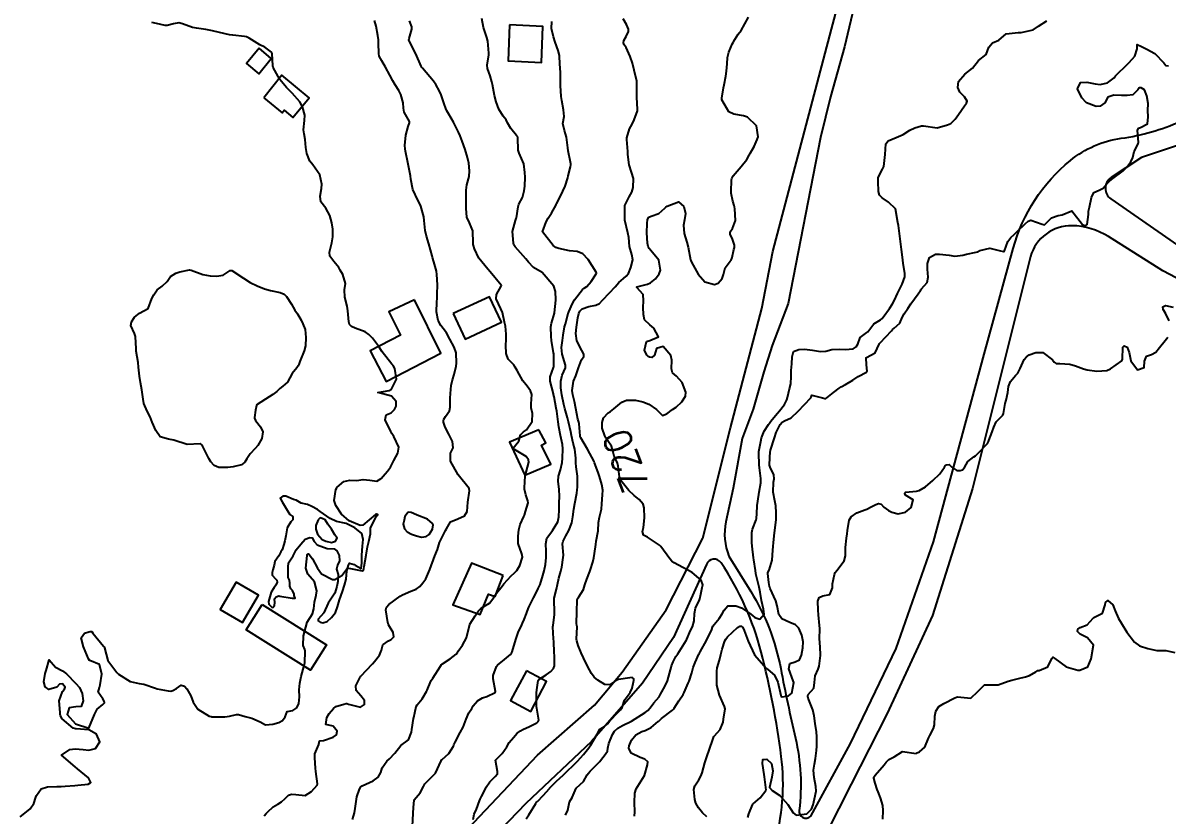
# Model space of a CAD drawing. Header units: metres. Extents: x 307586 to 320046, y 7427249 to 7434250.
# Drawn here: x 310795.9 to 310964.7, y 7432533.9 to 7432650.7 of the extents above; entities that cross this region are included whole.
import ezdxf
from ezdxf.enums import TextEntityAlignment as Align

# ---------------------------------------------------------------- set-up
doc = ezdxf.new("R2010")
doc.units = ezdxf.units.M
doc.header["$MEASUREMENT"] = 0
for name, color, linetype in [('Cotas', 45, 'Continuous'), ('Curvas de Nivel 1m', 11, 'Continuous'), ('Curvas de Nivel 5m', 15, 'Continuous'), ('Edificações', 30, 'Continuous'), ('Hidrografia', 140, 'Continuous'), ('Vias Secundárias', 230, 'Continuous')]:
    doc.layers.add(name, color=color, linetype=linetype)
doc.styles.add('Style-STANDARD', font='STANDARD.shx')

msp = doc.modelspace()

# ---------------------------------------------------------------- linework, layer by layer
at = {"layer": 'Curvas de Nivel 1m', "flags": 128}
for points, elevation in [([(310795.53, 7432533.62), (310796.21, 7432534.14), (310797.02, 7432534.8), (310797.56, 7432535.57), (310797.85, 7432536.51), (310797.95, 7432536.79), (310798.62, 7432537.75), (310799.59, 7432538.04), (310800.94, 7432538.11), (310801.59, 7432538.12), (310802.19, 7432538.13), (310803.59, 7432538.25), (310804.02, 7432538.29), (310805.59, 7432538.42), (310805.96, 7432538.69), (310805.6, 7432539.39), (310803.98, 7432540.72), (310803.63, 7432541.01), (310801.64, 7432542.74), (310802.84, 7432543.54), (310803.66, 7432543.64), (310804.84, 7432543.53), (310805.65, 7432543.47), (310806.67, 7432543.68), (310807.3, 7432544.68), (310806.81, 7432545.81), (310805.69, 7432546.45), (310803.82, 7432546.59), (310803.69, 7432546.6), (310803.34, 7432546.72), (310801.71, 7432548.08), (310801.48, 7432548.51), (310801.46, 7432548.74), (310801.44, 7432549.02), (310801.31, 7432550.75), (310801.76, 7432552.11), (310802.06, 7432552.44), (310802.18, 7432552.74), (310801.77, 7432553.23), (310801.33, 7432553.19), (310800.96, 7432552.75), (310799.76, 7432552.39), (310799.23, 7432552.78), (310799.02, 7432553.53), (310799.24, 7432554.78), (310799.36, 7432555.21), (310799.81, 7432556.77), (310800.74, 7432555.69), (310801.8, 7432555.16), (310802.35, 7432554.73), (310803.77, 7432553.31), (310804.29, 7432552.71), (310804.66, 7432551.8), (310804.84, 7432550.71), (310804.56, 7432549.88), (310803.73, 7432549.86), (310802.78, 7432549.68), (310802.47, 7432548.73), (310803.7, 7432547.32), (310805.69, 7432546.7), (310806.5, 7432548.69), (310806.91, 7432549.5), (310807.74, 7432550.17), (310807.97, 7432550.44), (310807.94, 7432550.67), (310807.75, 7432551.04), (310807.06, 7432551.99), (310807.22, 7432552.68), (310807.36, 7432553.08), (310807.59, 7432554.67), (310807.22, 7432556.09), (310805.81, 7432556.67), (310805.75, 7432556.7), (310805.62, 7432556.9), (310804.86, 7432558.71), (310804.55, 7432560.01), (310805.05, 7432560.71), (310805.67, 7432560.9), (310805.87, 7432560.96), (310806.12, 7432560.95), (310806.28, 7432560.69), (310807.83, 7432558.77), (310807.91, 7432558.67), (310807.96, 7432558.54), (310808.48, 7432556.66), (310809.8, 7432554.9), (310809.92, 7432554.77), (310810.06, 7432554.65), (310811.78, 7432553.57), (310813.08, 7432553.3), (310813.77, 7432553.21), (310815.5, 7432552.58), (310815.76, 7432552.49), (310817.38, 7432552.18), (310817.76, 7432552.17), (310818.07, 7432552.23), (310818.6, 7432552.54), (310819.28, 7432553.02), (310819.77, 7432552.87), (310820.11, 7432552.52), (310820.69, 7432551.46), (310821.07, 7432550.51), (310821.73, 7432549.48), (310823.41, 7432548.48), (310823.71, 7432548.4), (310823.8, 7432548.39), (310825.71, 7432548.36), (310826.42, 7432548.45), (310827.44, 7432548.71), (310827.72, 7432548.71), (310828.71, 7432548.42), (310829.71, 7432548.16), (310830.93, 7432547.62), (310831.7, 7432547.19), (310832.79, 7432547.28), (310833.7, 7432547.52), (310834.24, 7432547.82), (310834.63, 7432548.35), (310834.93, 7432549.15), (310835.73, 7432549.28), (310836.35, 7432549.72), (310836.63, 7432550.33), (310836.73, 7432551.3), (310836.71, 7432552.33), (310836.77, 7432553.33), (310836.99, 7432554.32), (310837.43, 7432555.94), (310837.5, 7432556.31), (310837.57, 7432558.06), (310837.51, 7432558.31), (310837.27, 7432558.89), (310837.34, 7432560.32), (310837.88, 7432562.31), (310838.65, 7432563.56), (310838.83, 7432564.3), (310838.93, 7432565.29), (310839.18, 7432566.3), (310839.31, 7432566.93), (310838.96, 7432568.3), (310837.97, 7432569.4), (310837.69, 7432570.31), (310837.85, 7432572.17), (310837.89, 7432572.31), (310837.94, 7432572.37), (310838, 7432572.39), (310838.16, 7432572.31), (310838.64, 7432571.66), (310839.41, 7432570.3), (310839.97, 7432569.44), (310841.6, 7432568.62), (310841.96, 7432568.64), (310842.99, 7432569.23), (310843.79, 7432570.24), (310843.91, 7432570.31), (310843.98, 7432570.31), (310844.28, 7432570.24), (310845.98, 7432569.9), (310846.17, 7432570.02), (310846.24, 7432570.22), (310846.29, 7432570.52), (310846.58, 7432572.21), (310846.77, 7432573.46), (310846.96, 7432574.21), (310847.21, 7432575.37), (310847.23, 7432576.2), (310848.07, 7432577.99), (310848.18, 7432578.08), (310848.29, 7432578.19), (310848.07, 7432578.28), (310848.01, 7432578.26), (310847.93, 7432578.19), (310846.06, 7432576.62), (310845.69, 7432576.59), (310844.06, 7432577.26), (310842.94, 7432578.25), (310842.09, 7432579.53), (310841.87, 7432580.26), (310842.12, 7432581.88), (310842.22, 7432582.16), (310842.29, 7432582.26), (310843.3, 7432583.08), (310844.14, 7432583.28), (310845.12, 7432583.24), (310846.14, 7432583.37), (310847.09, 7432583.25), (310848.14, 7432583.11), (310848.8, 7432583.53), (310849.35, 7432584.18), (310849.73, 7432584.6), (310850.16, 7432585.2), (310850.67, 7432586.16), (310851.26, 7432587.23), (310851.38, 7432588.15), (310850.65, 7432589.73), (310850.35, 7432590.17), (310850.31, 7432590.26), (310850.23, 7432590.44), (310849.38, 7432592.18), (310849.53, 7432592.9), (310850.26, 7432593.22), (310850.75, 7432593.68), (310850.97, 7432594.16), (310850.97, 7432594.85), (310850.29, 7432595.65), (310848.29, 7432596.19), (310849.97, 7432596.5), (310850.3, 7432596.71), (310851.02, 7432598.16), (310850.78, 7432599.72), (310850.56, 7432600.17), (310850.46, 7432600.28), (310850.35, 7432600.39), (310848.94, 7432602.18), (310848.38, 7432603.01), (310847.51, 7432604.2), (310846.96, 7432604.77), (310846.4, 7432605.13), (310844.95, 7432605.69), (310844.41, 7432605.95), (310844.13, 7432606.24), (310844.02, 7432606.64), (310843.88, 7432608.25), (310843.75, 7432608.94), (310843.42, 7432610.25), (310843.38, 7432611.35), (310843.54, 7432612.25), (310843.14, 7432613.62), (310842.75, 7432614.26), (310842.52, 7432614.63), (310841.8, 7432615.54), (310841.2, 7432616.28), (310841.17, 7432616.91), (310841.53, 7432618.28), (310841.67, 7432619.17), (310841.67, 7432620.27), (310841.53, 7432621.21), (310841.23, 7432622.28), (310840.62, 7432623.4), (310839.87, 7432624.3), (310839.78, 7432625.16), (310839.97, 7432626.3), (310840.05, 7432626.91), (310839.76, 7432628.3), (310838.69, 7432629.76), (310838.27, 7432630.32), (310837.84, 7432631.45), (310837.69, 7432632.33), (310837.58, 7432633.49), (310837.43, 7432634.33), (310837.35, 7432634.92), (310837.49, 7432636.33), (310837.53, 7432637.08), (310837.2, 7432638.33), (310836.8, 7432639.05), (310835.67, 7432640.35), (310834.83, 7432641.16), (310833.82, 7432642.37), (310832.87, 7432644.14), (310832.8, 7432644.38), (310832.71, 7432646.2), (310832.63, 7432646.38), (310831.62, 7432647.11), (310830.9, 7432647.49), (310829.3, 7432648.43), (310828.92, 7432648.64), (310828.64, 7432648.71), (310826.92, 7432648.89), (310826.43, 7432648.96), (310824.92, 7432649.28), (310823.9, 7432649.52), (310822.93, 7432649.72), (310821.53, 7432649.92), (310820.94, 7432650.02), (310819.46, 7432650.54), (310818.94, 7432650.72), (310818.17, 7432650.56), (310817.21, 7432650.31), (310816.94, 7432650.32), (310815.66, 7432650.59), (310814.94, 7432650.76)], 714), ([(310844.53, 7432533.24), (310844.87, 7432534.23), (310844.93, 7432534.85), (310845.12, 7432536.22), (310845.21, 7432536.59), (310845.6, 7432537.71), (310845.77, 7432538.05), (310845.98, 7432538.21), (310847.61, 7432538.95), (310848.33, 7432539.47), (310848.71, 7432540.18), (310848.94, 7432540.86), (310849.64, 7432541.82), (310850.03, 7432542.16), (310850.82, 7432542.99), (310851.67, 7432544.14), (310852.81, 7432545), (310853.25, 7432546.12), (310853.32, 7432546.5), (310853.56, 7432548.12), (310853.58, 7432548.26), (310853.73, 7432548.98), (310853.96, 7432549.9), (310854.08, 7432550.12), (310854.82, 7432551.04), (310855.45, 7432552.1), (310855.56, 7432552.31), (310855.77, 7432552.79), (310856.17, 7432553.71), (310856.4, 7432554.09), (310857.55, 7432555.82), (310857.7, 7432556.07), (310857.75, 7432556.13), (310857.81, 7432556.18), (310858.97, 7432556.91), (310859.84, 7432557.63), (310860.02, 7432557.87), (310860.13, 7432558.05), (310860.77, 7432558.95), (310861.35, 7432560.03), (310861.88, 7432562.02), (310862.67, 7432563.25), (310863.16, 7432564.01), (310863.53, 7432564.39), (310863.92, 7432564.62), (310864.77, 7432565.15), (310865.41, 7432565.99), (310865.6, 7432566.32), (310865.95, 7432566.79), (310866.47, 7432567.46), (310866.85, 7432567.97), (310867.98, 7432569.18), (310868.39, 7432569.54), (310868.79, 7432569.94), (310869.25, 7432570.68), (310869.62, 7432571.93), (310869.53, 7432572.42), (310868.99, 7432573.94), (310868.97, 7432575.01), (310869.11, 7432575.94), (310869.29, 7432576.71), (310869.83, 7432577.93), (310869.91, 7432578.11), (310870.09, 7432578.63), (310870.45, 7432579.92), (310870.42, 7432580.24), (310870.11, 7432581.13), (310869.92, 7432581.93), (310869.91, 7432582.15), (310870, 7432583.93), (310870.03, 7432584.06), (310870.16, 7432584.45), (310870.56, 7432585.92), (310870.52, 7432586.27), (310870.18, 7432586.74), (310868.19, 7432587.95), (310869.11, 7432589.04), (310869.34, 7432589.94), (310869.76, 7432590.4), (310870.23, 7432590.69), (310871.07, 7432591.92), (310871.08, 7432593.1), (310870.9, 7432593.92), (310870.9, 7432594.54), (310870.98, 7432595.92), (310870.83, 7432596.46), (310870.3, 7432597.12), (310869.7, 7432597.94), (310868.84, 7432599.44), (310868.57, 7432599.95), (310868.35, 7432600.26), (310867.51, 7432601.12), (310867.21, 7432601.97), (310867.15, 7432603.2), (310867.23, 7432603.97), (310867.24, 7432604.8), (310867.1, 7432605.97), (310866.99, 7432606.55), (310866.68, 7432607.98), (310866.44, 7432608.52), (310865.73, 7432609.99), (310865.78, 7432610.67), (310866.48, 7432611.86), (310866.52, 7432611.98), (310866.48, 7432612.05), (310864.85, 7432614), (310864.52, 7432614.37), (310863.18, 7432616.01), (310862.55, 7432617.39), (310862.39, 7432617.87), (310862.35, 7432618.02), (310862.34, 7432618.23), (310862.28, 7432620.02), (310861.79, 7432621.23), (310861.41, 7432622.04), (310861.31, 7432623.35), (310861.33, 7432624.04), (310861.33, 7432624.73), (310861.34, 7432626.04), (310861.44, 7432626.81), (310861.75, 7432628.03), (310861.83, 7432628.89), (310861.69, 7432630.04), (310861.53, 7432630.85), (310861.18, 7432632.04), (310860.74, 7432633.27), (310860.45, 7432634.05), (310860.21, 7432634.61), (310859.46, 7432636.06), (310858.78, 7432637.23), (310858.46, 7432637.75), (310858.32, 7432638.08), (310858.09, 7432638.79), (310857.64, 7432640.09), (310857.39, 7432640.65), (310856.84, 7432641.64), (310856.51, 7432642.1), (310854.87, 7432644.03), (310854.8, 7432644.12), (310854.7, 7432644.3), (310853.88, 7432646.13), (310852.91, 7432648.04), (310852.88, 7432648.11), (310852.88, 7432648.14), (310852.88, 7432648.18), (310852.92, 7432648.38), (310853.31, 7432649.77), (310853.3, 7432650.14), (310852.95, 7432651)], 716), ([(310853.4, 7432532.24), (310853.5, 7432534.12), (310853.5, 7432534.17), (310853.56, 7432534.98), (310853.64, 7432536.06), (310853.67, 7432536.12), (310854.55, 7432537.15), (310855.01, 7432538.11), (310855.22, 7432538.49), (310855.61, 7432538.86), (310856.78, 7432540.08), (310857.64, 7432541.86), (310857.7, 7432542.01), (310857.76, 7432542.07), (310858.74, 7432542.98), (310859.44, 7432544.05), (310859.51, 7432544.22), (310859.68, 7432544.65), (310860.42, 7432546.04), (310860.86, 7432546.87), (310861.32, 7432548.03), (310861.73, 7432548.94), (310862.14, 7432549.61), (310862.35, 7432550.01), (310863.01, 7432550.75), (310863.75, 7432551.15), (310864.37, 7432551.38), (310865.58, 7432551.98), (310865.63, 7432552.11), (310865.29, 7432553.99), (310865.32, 7432554.47), (310865.81, 7432555.8), (310865.94, 7432555.98), (310866.95, 7432556.84), (310867.84, 7432557.56), (310868.02, 7432557.76), (310868.1, 7432557.95), (310868.51, 7432559.29), (310868.71, 7432559.94), (310868.98, 7432560.83), (310869.52, 7432561.93), (310869.65, 7432562.17), (310869.89, 7432562.73), (310870.23, 7432563.61), (310870.31, 7432563.92), (310870.54, 7432564.54), (310871.25, 7432565.91), (310871.48, 7432566.36), (310871.95, 7432567.3), (310872.14, 7432567.71), (310872.21, 7432567.9), (310872.63, 7432569.23), (310872.83, 7432569.89), (310873.04, 7432570.84), (310873.12, 7432571.89), (310873.11, 7432572.8), (310873.08, 7432573.89), (310873.21, 7432574.72), (310874.05, 7432575.84), (310874.07, 7432575.87), (310874.82, 7432577.13), (310875.01, 7432577.87), (310875.03, 7432578.94), (310875.04, 7432579.87), (310875.07, 7432580.91), (310875.05, 7432581.87), (310874.9, 7432583.11), (310874.94, 7432583.87), (310875.23, 7432584.8), (310875.48, 7432585.87), (310875.54, 7432586.51), (310875.59, 7432587.87), (310875.52, 7432588.55), (310875.23, 7432589.87), (310874.98, 7432591.13), (310874.87, 7432591.87), (310874.68, 7432593.46), (310874.61, 7432593.88), (310874.29, 7432595.58), (310874.22, 7432595.88), (310874.19, 7432595.98), (310873.71, 7432597.89), (310873.72, 7432598.49), (310874.21, 7432599.88), (310874.23, 7432599.99), (310874.23, 7432601.88), (310874.22, 7432602.03), (310873.9, 7432603.88), (310873.85, 7432604.44), (310873.82, 7432605.89), (310873.9, 7432606.41), (310874.35, 7432607.88), (310874.36, 7432607.95), (310874.45, 7432608.88), (310874.54, 7432609.81), (310874.54, 7432609.88), (310874.48, 7432611.11), (310874.23, 7432611.88), (310872.51, 7432613.9), (310871.24, 7432614.64), (310870.53, 7432615.4), (310870.13, 7432615.93), (310868.55, 7432617.69), (310868.43, 7432617.83), (310868.36, 7432617.95), (310868.3, 7432618.21), (310868.14, 7432619.96), (310868.6, 7432621.58), (310868.71, 7432621.84), (310868.73, 7432621.95), (310868.99, 7432623.59), (310869.11, 7432623.95), (310869.62, 7432624.96), (310869.89, 7432625.94), (310869.98, 7432626.61), (310870.01, 7432627.94), (310869.99, 7432628.63), (310869.81, 7432629.94), (310869.16, 7432631.51), (310869.01, 7432631.95), (310868.93, 7432633.77), (310868.88, 7432633.95), (310868.75, 7432634.11), (310867.91, 7432635.11), (310867.43, 7432635.97), (310867.21, 7432636.41), (310866.78, 7432636.96), (310866.12, 7432637.99), (310865.73, 7432639.07), (310865.5, 7432639.99), (310865.19, 7432641.64), (310865.12, 7432642), (310864.86, 7432642.88), (310864.47, 7432644), (310864.43, 7432644.45), (310864.64, 7432646), (310864.65, 7432646.25), (310864.5, 7432648), (310864.35, 7432648.57), (310863.88, 7432650.01), (310863.63, 7432651.33)], 717), ([(310862.34, 7432533.21), (310862.49, 7432534.01), (310862.83, 7432534.73), (310863.29, 7432536), (310863.37, 7432536.21), (310863.58, 7432536.62), (310864.05, 7432537.55), (310864.25, 7432537.99), (310864.82, 7432538.78), (310865.62, 7432539.56), (310865.92, 7432539.98), (310865.94, 7432540.29), (310865.64, 7432541.98), (310866.65, 7432542.97), (310867.31, 7432543.96), (310867.68, 7432544.57), (310868.29, 7432545.34), (310868.86, 7432545.94), (310869.31, 7432546.32), (310869.7, 7432546.5), (310870.67, 7432546.95), (310871.72, 7432547.48), (310871.96, 7432547.66), (310872.03, 7432547.9), (310871.74, 7432549.63), (310871.7, 7432549.85), (310871.69, 7432549.9), (310871.71, 7432551.85), (310871.71, 7432551.9), (310871.71, 7432551.96), (310871.77, 7432552.69), (310871.94, 7432553.75), (310872.06, 7432553.9), (310873.14, 7432554.54), (310873.8, 7432555.05), (310874.2, 7432555.49), (310874.37, 7432555.87), (310874.33, 7432557.38), (310874.29, 7432557.88), (310874.23, 7432559.5), (310874.21, 7432559.88), (310874.12, 7432561.63), (310874.14, 7432561.88), (310874.36, 7432563.42), (310874.37, 7432563.88), (310874.28, 7432565.53), (310874.31, 7432565.88), (310874.64, 7432567.18), (310874.78, 7432567.87), (310875.01, 7432568.83), (310875.29, 7432569.87), (310875.41, 7432570.45), (310875.64, 7432571.86), (310875.65, 7432572.23), (310875.51, 7432573.87), (310875.62, 7432574.28), (310876.04, 7432575.04), (310876.48, 7432575.85), (310876.91, 7432577), (310877.07, 7432577.85), (310877.22, 7432578.97), (310877.36, 7432579.84), (310877.62, 7432581.34), (310877.68, 7432581.84), (310877.72, 7432582.24), (310877.76, 7432583.84), (310877.54, 7432585.22), (310877.51, 7432585.84), (310877.5, 7432586.52), (310877.33, 7432587.84), (310877.11, 7432588.74), (310876.85, 7432589.85), (310876.76, 7432590.38), (310876.42, 7432591.86), (310876.25, 7432592.44), (310875.85, 7432593.86), (310875.72, 7432594.42), (310875.42, 7432595.87), (310875.27, 7432596.9), (310875.26, 7432597.87), (310875.47, 7432598.73), (310875.96, 7432599.86), (310875.96, 7432600.25), (310875.49, 7432601.87), (310875.4, 7432602.84), (310875.51, 7432603.87), (310875.61, 7432604.66), (310875.82, 7432605.87), (310875.95, 7432606.34), (310876.35, 7432607.86), (310876.37, 7432607.93), (310876.44, 7432608.08), (310876.99, 7432609.32), (310877.3, 7432609.85), (310878.48, 7432611.41), (310878.71, 7432611.6), (310879.14, 7432611.82), (310879.75, 7432612.56), (310880.51, 7432613.7), (310880.55, 7432613.77), (310880.56, 7432613.81), (310880.56, 7432613.85), (310880.51, 7432613.93), (310879.31, 7432615.82), (310878.54, 7432616.64), (310877.67, 7432616.97), (310876.55, 7432617.09), (310874.99, 7432617.43), (310874.55, 7432617.6), (310874.13, 7432617.88), (310872.58, 7432619.9), (310873.14, 7432621.35), (310873.43, 7432621.89), (310873.89, 7432622.62), (310874.57, 7432623.88), (310874.59, 7432623.92), (310874.63, 7432624.01), (310875.28, 7432625.24), (310875.6, 7432625.87), (310875.92, 7432626.61), (310876.31, 7432627.86), (310876.38, 7432628.16), (310876.7, 7432629.47), (310876.78, 7432629.78), (310876.78, 7432629.86), (310876.76, 7432629.92), (310876.71, 7432630.18), (310876.37, 7432631.86), (310876.32, 7432632.28), (310876.14, 7432633.87), (310875.81, 7432634.82), (310875.6, 7432635.87), (310875.76, 7432636.89), (310875.68, 7432637.87), (310875.43, 7432639.26), (310875.33, 7432639.87), (310875.23, 7432641.48), (310875.25, 7432641.88), (310875.21, 7432643.53), (310875.18, 7432643.88), (310875.09, 7432645.68), (310875.07, 7432645.88), (310874.9, 7432646.64), (310874.45, 7432647.88), (310874.18, 7432648.63), (310873.9, 7432649.89), (310873.94, 7432650.9)], 718), ([(310870.15, 7432533.32), (310870.54, 7432533.92), (310871.57, 7432535.6), (310871.7, 7432535.77), (310871.82, 7432535.9), (310872.69, 7432536.78), (310873.6, 7432537.8), (310873.64, 7432537.84), (310873.67, 7432537.88), (310874.62, 7432538.86), (310875.62, 7432539.75), (310875.74, 7432539.86), (310877.64, 7432541.74), (310877.69, 7432541.78), (310877.74, 7432541.83), (310878.64, 7432542.84), (310879.4, 7432543.81), (310879.52, 7432543.97), (310879.68, 7432544.16), (310880.62, 7432545.8), (310881, 7432546.49), (310881.71, 7432546.96), (310882.16, 7432547.33), (310882.53, 7432547.77), (310883.74, 7432549.07), (310884.09, 7432549.4), (310884.32, 7432549.75), (310884.69, 7432550.82), (310885.35, 7432551.74), (310885.53, 7432551.97), (310885.78, 7432552.6), (310885.98, 7432553.54), (310886.03, 7432553.74), (310886.05, 7432553.99), (310885.8, 7432554.15), (310885.44, 7432554.1), (310883.79, 7432553.88), (310883.47, 7432553.76), (310882.46, 7432553.1), (310881.78, 7432553.15), (310880.72, 7432553.8), (310880.22, 7432554.23), (310879.8, 7432554.78), (310879.22, 7432555.82), (310878.6, 7432557.06), (310878.26, 7432557.83), (310877.85, 7432558.91), (310877.62, 7432559.59), (310877.58, 7432559.83), (310877.68, 7432561.63), (310877.66, 7432561.83), (310877.61, 7432562.11), (310877.66, 7432563.83), (310877.7, 7432565.6), (310877.77, 7432565.83), (310877.82, 7432565.94), (310877.94, 7432566.09), (310878.64, 7432567.14), (310878.82, 7432567.82), (310879.1, 7432568.69), (310879.58, 7432569.81), (310879.68, 7432570.12), (310880, 7432571.17), (310880.14, 7432571.81), (310880.39, 7432573.44), (310880.43, 7432573.8), (310880.5, 7432574.27), (310880.77, 7432575.8), (310880.86, 7432577.01), (310880.99, 7432577.8), (310881.27, 7432578.97), (310881.35, 7432579.79), (310881.44, 7432581.11), (310881.46, 7432581.79), (310881.32, 7432582.61), (310880.97, 7432583.8), (310880.78, 7432584.42), (310880.27, 7432585.81), (310880.18, 7432586.01), (310879.21, 7432587.82), (310878.22, 7432589.52), (310878.12, 7432589.73), (310878.11, 7432589.83), (310877.98, 7432591.58), (310877.93, 7432591.83), (310877.8, 7432592.28), (310877.49, 7432593.84), (310877.3, 7432594.86), (310877.05, 7432595.85), (310876.95, 7432596.5), (310877.16, 7432597.85), (310877.49, 7432598.67), (310877.88, 7432599.84), (310878.35, 7432601.02), (310878.66, 7432601.52), (310878.67, 7432601.83), (310878.37, 7432602.39), (310877.62, 7432603.84), (310877.47, 7432604.91), (310877.6, 7432605.84), (310877.81, 7432607.22), (310877.94, 7432607.84), (310878.09, 7432608.18), (310878.44, 7432608.53), (310879.4, 7432608.87), (310880.45, 7432609.09), (310880.96, 7432609.3), (310881.44, 7432609.8), (310882.47, 7432610.9), (310883.29, 7432611.77), (310883.85, 7432612.41), (310884.5, 7432613.01), (310884.91, 7432613.35), (310885.24, 7432613.75), (310885.62, 7432614.65), (310885.88, 7432615.75), (310885.76, 7432616.53), (310885.42, 7432617.75), (310885.29, 7432619.04), (310885.17, 7432619.75), (310884.73, 7432621.63), (310884.71, 7432621.76), (310884.73, 7432623.66), (310884.74, 7432623.76), (310885.34, 7432625.06), (310885.73, 7432625.75), (310885.96, 7432626.45), (310886.02, 7432627.75), (310885.72, 7432628.71), (310885.35, 7432629.75), (310885.17, 7432631.3), (310885.15, 7432631.76), (310885.01, 7432633.49), (310885.03, 7432633.76), (310885.43, 7432635.09), (310885.78, 7432635.75), (310886.11, 7432636.42), (310886.58, 7432637.74), (310886.61, 7432637.93), (310886.5, 7432639.74), (310886.49, 7432640.08), (310886.51, 7432641.74), (310886.47, 7432642.12), (310886.09, 7432643.75), (310885.85, 7432644.78), (310885.53, 7432645.75), (310884.91, 7432647.07), (310884.64, 7432647.49), (310884.52, 7432647.76), (310884.59, 7432648.09), (310884.93, 7432648.7), (310885.28, 7432649.41), (310885.27, 7432649.76), (310884.95, 7432650.48), (310884.47, 7432651.28)], 719), ([(310886.13, 7432533.73), (310886.18, 7432534.35), (310886.16, 7432535.73), (310886.2, 7432537.12), (310886.37, 7432537.73), (310887.62, 7432539.71), (310888.06, 7432541.28), (310888.12, 7432541.71), (310887.65, 7432542.14), (310886.99, 7432542.38), (310885.66, 7432543.01), (310885.33, 7432543.74), (310885.34, 7432544.08), (310885.69, 7432544.95), (310886.36, 7432545.73), (310887.23, 7432546.19), (310887.7, 7432546.37), (310888.61, 7432546.8), (310889.66, 7432547.69), (310889.69, 7432547.72), (310889.72, 7432547.75), (310890.15, 7432548.11), (310891.74, 7432549.37), (310891.89, 7432549.51), (310892, 7432549.66), (310892.67, 7432550.73), (310893.3, 7432551.64), (310893.47, 7432551.94), (310893.78, 7432552.64), (310894.08, 7432553.35), (310894.19, 7432553.64), (310894.59, 7432554.84), (310894.81, 7432555.63), (310895.09, 7432556.36), (310895.65, 7432557.62), (310895.72, 7432557.75), (310895.85, 7432557.97), (310896.75, 7432559.61), (310897.55, 7432561.27), (310897.66, 7432561.59), (310897.72, 7432561.76), (310897.89, 7432561.98), (310898.62, 7432562.86), (310899.1, 7432563.58), (310899.38, 7432564.12), (310899.92, 7432564.74), (310901.09, 7432564.72), (310901.92, 7432564.44), (310903.28, 7432563.53), (310903.91, 7432563.03), (310904.65, 7432562.76), (310905.27, 7432563.51), (310905.19, 7432564.24), (310904.87, 7432565.51), (310904.7, 7432566.77), (310904.54, 7432567.51), (310904.05, 7432569.46), (310904.04, 7432569.52), (310903.99, 7432569.94), (310903.73, 7432571.52), (310903.69, 7432571.84), (310903.51, 7432573.53), (310903.47, 7432574.1), (310903.46, 7432575.53), (310903.55, 7432576.04), (310904.08, 7432577.41), (310904.11, 7432577.49), (310904.12, 7432577.52), (310904.22, 7432579.4), (310904.23, 7432579.52), (310904.47, 7432581.16), (310904.52, 7432581.52), (310904.76, 7432582.9), (310904.79, 7432583.51), (310904.58, 7432585.11), (310904.53, 7432585.52), (310904.46, 7432587.26), (310904.48, 7432587.52), (310904.76, 7432588.98), (310904.88, 7432589.51), (310905.26, 7432590.48), (310905.93, 7432591.5), (310906.06, 7432591.69), (310906.25, 7432591.97), (310906.93, 7432592.83), (310907.55, 7432593.48), (310908.28, 7432594.43), (310908.63, 7432595.12), (310908.73, 7432595.47), (310909.02, 7432596.75), (310909.2, 7432597.46), (310909.25, 7432598.54), (310909.26, 7432599.46), (310909.37, 7432600.44), (310909.38, 7432601.46), (310909.62, 7432602.22), (310910.38, 7432602.56), (310911.24, 7432602.58), (310912.38, 7432602.45), (310913.56, 7432602.23), (310914.38, 7432602.28), (310915.24, 7432602.53), (310916.38, 7432602.59), (310917.21, 7432602.54), (310918.38, 7432602.66), (310918.82, 7432602.91), (310919.08, 7432603.34), (310919.43, 7432604.31), (310920.41, 7432605.03), (310920.58, 7432605.16), (310920.7, 7432605.33), (310921.43, 7432606.32), (310922.44, 7432606.92), (310922.66, 7432607.09), (310922.82, 7432607.3), (310923.74, 7432608.58), (310924.2, 7432609.28), (310924.47, 7432609.81), (310924.95, 7432610.8), (310925.2, 7432611.27), (310925.61, 7432612.16), (310926, 7432613.27), (310926.01, 7432613.77), (310925.75, 7432615.27), (310925.65, 7432616.16), (310925.54, 7432617.27), (310925.39, 7432618.46), (310925.29, 7432619.27), (310925.06, 7432620.81), (310924.99, 7432621.28), (310924.63, 7432623.28), (310923.59, 7432624.25), (310922.65, 7432624.92), (310922.3, 7432625.31), (310922.15, 7432625.82), (310922.07, 7432627.32), (310922.1, 7432627.9), (310922.7, 7432629.11), (310922.83, 7432629.31), (310922.93, 7432629.53), (310923.12, 7432631.3), (310923.2, 7432632.85), (310923.54, 7432633.3), (310924.76, 7432633.78), (310925.78, 7432634.25), (310926.77, 7432634.86), (310927.5, 7432635.25), (310928.48, 7432635.53), (310928.78, 7432635.52), (310930.77, 7432635.21), (310932.31, 7432635.66), (310932.78, 7432635.88), (310933.46, 7432636.51), (310933.95, 7432637.17), (310934.82, 7432638.46), (310935.13, 7432638.85), (310935.22, 7432639.16), (310934.83, 7432639.78), (310934.14, 7432640.48), (310933.81, 7432641.18), (310933.95, 7432642.08), (310934.87, 7432643.16), (310936.02, 7432644.01), (310936.89, 7432645.14), (310938.01, 7432646.02), (310938.43, 7432647.12), (310938.93, 7432647.76), (310939.87, 7432648.17), (310940.94, 7432649.09), (310942.72, 7432649.3), (310942.95, 7432649.3), (310943.16, 7432649.29), (310944.95, 7432649.69), (310945.75, 7432650.23), (310946.96, 7432651.02)], 721), ([(310896.79, 7432533.6), (310896.18, 7432534.23), (310895.57, 7432534.93), (310895.21, 7432535.62), (310895.04, 7432536.16), (310894.89, 7432537.63), (310895.05, 7432538.19), (310895.62, 7432539.09), (310895.92, 7432539.62), (310896.12, 7432540.1), (310896.54, 7432541.61), (310896.8, 7432542.46), (310897.2, 7432543.6), (310897.69, 7432545.03), (310897.83, 7432545.45), (310897.95, 7432545.59), (310898.8, 7432546.49), (310899.2, 7432547.58), (310899.28, 7432548.03), (310899.5, 7432549.57), (310899.44, 7432549.88), (310898.68, 7432551.58), (310898.31, 7432553.06), (310898.27, 7432553.59), (310898.27, 7432555.12), (310898.36, 7432555.58), (310898.69, 7432556.73), (310898.87, 7432557.58), (310899.08, 7432558.35), (310899.49, 7432559.57), (310899.61, 7432559.82), (310899.87, 7432560.18), (310901.34, 7432561.55), (310901.68, 7432561.75), (310901.89, 7432561.75), (310902.11, 7432561.54), (310902.33, 7432561.08), (310902.91, 7432559.53), (310903.84, 7432557.52), (310905.62, 7432555.5), (310905.81, 7432555.34), (310906.81, 7432554.5), (310907.27, 7432553.48), (310907.72, 7432551.51), (310907.73, 7432551.47), (310907.73, 7432551.44), (310907.76, 7432551.35), (310907.91, 7432551.32), (310908.86, 7432551.46), (310909.36, 7432551.86), (310909.63, 7432553.45), (310909.54, 7432553.7), (310908.89, 7432555.46), (310909.06, 7432556.22), (310909.83, 7432556.46), (310910.47, 7432556.8), (310910.77, 7432557.44), (310910.97, 7432558.54), (310911.01, 7432559.43), (310910.85, 7432560.41), (310910.38, 7432561.44), (310909.89, 7432561.93), (310909.07, 7432562.29), (310907.9, 7432562.84), (310907.42, 7432563.48), (310907.17, 7432564.72), (310906.98, 7432565.48), (310906.16, 7432567.29), (310906.09, 7432567.5), (310906.07, 7432567.61), (310905.97, 7432568.2), (310905.81, 7432569.5), (310905.82, 7432569.66), (310905.99, 7432570.01), (310906.47, 7432571.49), (310906.56, 7432572.95), (310906.58, 7432573.49), (310906.64, 7432574.1), (310906.77, 7432575.49), (310906.92, 7432576.64), (310907.02, 7432577.49), (310907.05, 7432578.44), (310906.97, 7432579.49), (310906.82, 7432580.2), (310906.62, 7432581.49), (310906.66, 7432582.98), (310906.74, 7432583.49), (310906.71, 7432584.05), (310906.17, 7432585.2), (310906.08, 7432585.5), (310906.08, 7432585.59), (310906.17, 7432587.5), (310906.18, 7432587.53), (310906.2, 7432587.69), (310906.77, 7432589.49), (310907.04, 7432590.29), (310907.65, 7432591.48), (310907.91, 7432591.82), (310908.25, 7432592.02), (310909.27, 7432592.45), (310910.27, 7432593.45), (310912.14, 7432595.43), (310912.19, 7432595.53), (310912.3, 7432595.8), (310913.88, 7432595.41), (310914.21, 7432595.32), (310914.29, 7432595.32), (310914.37, 7432595.32), (310914.51, 7432595.4), (310915.5, 7432596.19), (310916.31, 7432596.82), (310916.65, 7432597.04), (310917.27, 7432597.37), (310918.33, 7432598.02), (310919.13, 7432598.54), (310920.34, 7432599.18), (310920.42, 7432599.25), (310920.44, 7432599.33), (310920.35, 7432600.26), (310920.31, 7432601.33), (310920.33, 7432601.36), (310920.36, 7432601.38), (310921.63, 7432602.06), (310922.23, 7432603.31), (310922.29, 7432603.42), (310922.4, 7432603.52), (310924.06, 7432605.29), (310924.22, 7432605.48), (310924.42, 7432605.69), (310925.26, 7432606.44), (310925.64, 7432607.27), (310925.92, 7432607.79), (310926.46, 7432608.57), (310926.92, 7432609.25), (310927.97, 7432610.73), (310928.33, 7432611.23), (310928.38, 7432611.33), (310928.49, 7432611.47), (310929.3, 7432612.42), (310929.45, 7432613.22), (310929.37, 7432614.38), (310929.37, 7432615.22), (310929.65, 7432616.11), (310930.55, 7432616.58), (310931.15, 7432616.61), (310932.55, 7432616.44), (310933.41, 7432616.32), (310934.55, 7432616.46), (310935.13, 7432616.58), (310936.56, 7432616.89), (310936.74, 7432616.96), (310937.06, 7432617.13), (310938.57, 7432617.49), (310940.15, 7432617.09), (310940.56, 7432616.98), (310940.65, 7432617), (310940.73, 7432617.09), (310941.21, 7432618.45), (310941.64, 7432619.08), (310942.14, 7432619.52), (310942.59, 7432619.95), (310943.75, 7432621.05), (310944.21, 7432621.45), (310944.61, 7432621.62), (310946.26, 7432621.02), (310946.6, 7432620.94), (310946.71, 7432621.02), (310947.65, 7432621.98), (310948.62, 7432622.31), (310949.21, 7432622.4), (310950.63, 7432622.97), (310952.2, 7432620.95), (310952.6, 7432620.8), (310952.93, 7432620.95), (310953.11, 7432622.46), (310953.13, 7432622.94), (310953.25, 7432623.55), (310953.53, 7432624.94), (310953.91, 7432625.69), (310954.67, 7432626.02), (310955.27, 7432626.32), (310955.78, 7432626.91), (310956.21, 7432627.38), (310956.69, 7432627.74), (310958.21, 7432628.88), (310958.71, 7432629.36), (310959.37, 7432630.21), (310959.64, 7432630.86), (310959.86, 7432631.73), (310960.43, 7432632.85), (310960.48, 7432633.13), (310960.33, 7432634.85), (310960.47, 7432635.16), (310960.78, 7432635.3), (310961.83, 7432635.8), (310961.91, 7432636.84), (310961.86, 7432637.79), (310961.9, 7432638.84), (310961.72, 7432639.95), (310961.35, 7432640.84), (310960.85, 7432641.15), (310960.58, 7432641.12), (310960.37, 7432640.85), (310959.63, 7432640.07), (310958.83, 7432639.98), (310957.98, 7432640.02), (310956.83, 7432640.05), (310955.97, 7432639.77), (310955.53, 7432638.91), (310954.82, 7432638.41), (310954.25, 7432638.37), (310952.82, 7432638.9), (310952.74, 7432638.95), (310952.14, 7432639.64), (310951.48, 7432640.96), (310951.93, 7432641.89), (310952.86, 7432641.96), (310954.08, 7432641.7), (310954.85, 7432641.61), (310955.91, 7432641.85), (310956.87, 7432642.61), (310957, 7432642.77), (310957.1, 7432642.9), (310958.89, 7432644.67), (310958.99, 7432644.77), (310959.1, 7432644.87), (310959.96, 7432645.81), (310960.28, 7432646.86), (310960.27, 7432647.52), (310960.93, 7432647.21), (310961.73, 7432646.84), (310962.91, 7432646.21), (310964.2, 7432644.81), (310964.51, 7432644.43), (310964.89, 7432644.39)], 722), ([(310964.99, 7432606.79), (310964.45, 7432607.91), (310964.1, 7432608.44), (310964.06, 7432608.81), (310964.47, 7432609.05), (310965.6, 7432608.79)], 723), ([(310902.88, 7432533.53), (310903, 7432534.09), (310903.57, 7432535.38), (310903.62, 7432535.47), (310903.67, 7432535.52), (310904.68, 7432536.41), (310905.53, 7432537.5), (310905.55, 7432537.56), (310905.31, 7432539.5), (310905.25, 7432539.88), (310905, 7432541.51), (310905.08, 7432542.08), (310905.65, 7432542.13), (310906.35, 7432541.49), (310906.54, 7432540.4), (310906.4, 7432539.49), (310906.06, 7432537.95), (310906.44, 7432537.49), (310907.59, 7432536.79), (310908.75, 7432535.46), (310909.56, 7432534.22), (310910, 7432533.89), (310911.56, 7432534.05), (310912.23, 7432534.75), (310912.49, 7432535.41), (310912.69, 7432536.3), (310912.94, 7432537.41), (310912.9, 7432538.11), (310912.62, 7432539.41), (310912.56, 7432540.49), (310912.7, 7432541.41), (310912.83, 7432542.24), (310912.97, 7432543.41), (310913.03, 7432544.05), (310913.03, 7432545.41), (310912.97, 7432546.14), (310912.79, 7432547.41), (310912.62, 7432548.52), (310912.44, 7432549.41), (310911.76, 7432551.12), (310911.7, 7432551.36), (310911.7, 7432551.42), (310911.71, 7432551.48), (310911.77, 7432551.67), (310912.58, 7432552.61), (310912.71, 7432553.41), (310912.81, 7432554.4), (310913.25, 7432555.41), (310913.4, 7432555.83), (310913.56, 7432557.4), (310913.57, 7432557.68), (310913.49, 7432559.4), (310913.45, 7432559.82), (310913.46, 7432561.4), (310913.45, 7432561.85), (310913.26, 7432563.41), (310913.22, 7432564.1), (310913.2, 7432565.41), (310913.38, 7432565.97), (310913.94, 7432566.19), (310914.94, 7432566.4), (310915.34, 7432567.39), (310915.37, 7432567.98), (310915.62, 7432569.38), (310915.74, 7432569.63), (310915.99, 7432569.97), (310917.05, 7432571.36), (310917.27, 7432572.11), (310917.27, 7432573.36), (310917.41, 7432574.72), (310917.52, 7432575.36), (310917.57, 7432575.85), (310917.82, 7432577.35), (310918.09, 7432577.84), (310918.96, 7432578.47), (310920.1, 7432578.9), (310920.41, 7432579.01), (310921.05, 7432579.32), (310921.74, 7432579.69), (310922.11, 7432579.81), (310922.51, 7432579.71), (310922.92, 7432579.3), (310923.59, 7432578.78), (310924.1, 7432578.54), (310925.05, 7432578.31), (310926.1, 7432578.53), (310926.94, 7432579.25), (310927.25, 7432580.38), (310926.12, 7432581.04), (310926.01, 7432581.26), (310926.03, 7432581.36), (310926.13, 7432581.48), (310927.73, 7432581.63), (310928.13, 7432581.73), (310929.07, 7432582.29), (310930.15, 7432583.21), (310931.17, 7432584.19), (310931.87, 7432585.19), (310931.99, 7432585.38), (310932.18, 7432585.55), (310932.56, 7432585.57), (310932.97, 7432585.18), (310933.71, 7432584.71), (310934.17, 7432584.68), (310934.54, 7432584.79), (310934.83, 7432585.15), (310935.3, 7432586.04), (310936.2, 7432586.7), (310936.46, 7432586.87), (310936.73, 7432587.13), (310938.22, 7432588.67), (310938.37, 7432588.96), (310938.42, 7432589.11), (310938.92, 7432590.41), (310939.12, 7432591.1), (310939.47, 7432591.89), (310940.27, 7432592.66), (310940.48, 7432592.87), (310940.56, 7432593.09), (310940.81, 7432594.57), (310940.94, 7432595.08), (310941.19, 7432596.2), (310941.3, 7432597.08), (310941.58, 7432597.82), (310942.34, 7432598.69), (310942.68, 7432599.06), (310943.01, 7432599.72), (310943.64, 7432601.05), (310943.95, 7432601.46), (310944.37, 7432601.75), (310945.32, 7432602.09), (310946.38, 7432602.1), (310947.79, 7432601), (310948.06, 7432600.69), (310948.36, 7432600.49), (310948.88, 7432600.46), (310950.36, 7432600.37), (310951.18, 7432600.14), (310952.35, 7432599.7), (310952.93, 7432599.53), (310954.35, 7432599.35), (310955.79, 7432599.46), (310956.35, 7432599.67), (310958, 7432600.88), (310958.12, 7432601.12), (310958.19, 7432602.87), (310958.39, 7432603.07), (310958.83, 7432602.87), (310959.12, 7432602.12), (310959.33, 7432600.86), (310960.35, 7432599.52), (310961.31, 7432599.89), (310961.35, 7432600.84), (310961.65, 7432601.56), (310962.38, 7432601.82), (310963.06, 7432602.14), (310963.58, 7432602.81), (310964.4, 7432603.89), (310964.83, 7432604.38)], 723), ([(310922.78, 7432533.29), (310922.82, 7432534.54), (310922.77, 7432535.29), (310922.44, 7432536.45), (310922.1, 7432537.3), (310921.95, 7432537.65), (310921.62, 7432538.58), (310921.44, 7432539.31), (310921.46, 7432539.48), (310921.63, 7432539.78), (310922.96, 7432541.29), (310923.27, 7432541.67), (310923.65, 7432542.07), (310924.45, 7432542.49), (310925.67, 7432543.26), (310927.67, 7432542.97), (310927.86, 7432543.04), (310928.19, 7432543.22), (310928.98, 7432543.91), (310929.53, 7432545.21), (310929.57, 7432545.34), (310929.7, 7432545.6), (310930.26, 7432546.66), (310930.4, 7432547.2), (310930.46, 7432548.48), (310930.58, 7432549.2), (310931.04, 7432549.91), (310931.75, 7432550.36), (310933.41, 7432551.17), (310933.64, 7432551.29), (310933.77, 7432551.31), (310935.76, 7432551.14), (310936.78, 7432552.13), (310937.79, 7432553.11), (310939.79, 7432553.09), (310941.25, 7432553.63), (310941.8, 7432553.79), (310942.76, 7432554.02), (310943.81, 7432554.28), (310944.38, 7432554.46), (310945.35, 7432555.02), (310945.65, 7432555.19), (310945.82, 7432555.22), (310947.1, 7432555.72), (310947.71, 7432556.99), (310947.84, 7432557.17), (310948.13, 7432556.99), (310949.82, 7432555.76), (310951.53, 7432555.24), (310951.82, 7432555.24), (310952.99, 7432555.76), (310953.51, 7432556.93), (310953.86, 7432558.92), (310952.94, 7432560), (310951.88, 7432560.58), (310951.5, 7432560.95), (310951.53, 7432561.32), (310951.89, 7432561.52), (310952.9, 7432561.94), (310953.78, 7432562.92), (310953.91, 7432563.01), (310955.15, 7432563.68), (310955.58, 7432564.9), (310955.62, 7432565.22), (310955.94, 7432565.54), (310956.67, 7432564.89), (310957.05, 7432564.01), (310957.51, 7432562.88), (310957.9, 7432562.21), (310958.77, 7432560.86), (310959.87, 7432559.39), (310960.62, 7432558.84), (310961.86, 7432558.46), (310963.2, 7432558.15), (310963.86, 7432558.14), (310964.52, 7432558.13), (310965.85, 7432557.84)], 724)]:
    msp.add_lwpolyline(points, dxfattribs=dict(at, elevation=elevation))
at = {"layer": 'Curvas de Nivel 1m', "elevation": 714, "flags": 128}
msp.add_lwpolyline([(310828.49, 7432613.04), (310829.47, 7432612.42), (310830.48, 7432611.91), (310831.57, 7432611.49), (310832.47, 7432611.22), (310833.88, 7432610.95), (310834.47, 7432610.72), (310834.84, 7432610.36), (310835.56, 7432609.24), (310836.05, 7432608.34), (310836.43, 7432607.79), (310836.97, 7432606.88), (310837.25, 7432606.33), (310837.57, 7432605.48), (310837.69, 7432604.32), (310837.6, 7432603.1), (310837.41, 7432602.32), (310836.78, 7432600.77), (310836.62, 7432600.34), (310836.55, 7432600.13), (310836.34, 7432599.84), (310835.67, 7432599), (310835.32, 7432598.35), (310834.96, 7432597.7), (310834.3, 7432597.14), (310833.86, 7432596.8), (310833.37, 7432596.37), (310832.78, 7432595.88), (310832.28, 7432595.57), (310830.5, 7432594.41), (310830.39, 7432594.29), (310830.26, 7432593.59), (310830.12, 7432592.53), (310830.12, 7432592.41), (310830.24, 7432592.07), (310830.98, 7432591.15), (310831.33, 7432590.39), (310831.19, 7432589.41), (310830.59, 7432588.4), (310830.19, 7432587.96), (310829.45, 7432587.15), (310828.99, 7432586.42), (310828.69, 7432585.91), (310828.16, 7432585.51), (310826.95, 7432585.24), (310826.16, 7432585.16), (310824.83, 7432585.14), (310824.16, 7432585.41), (310823.67, 7432585.98), (310823.37, 7432586.49), (310822.46, 7432588.23), (310822.3, 7432588.5), (310822.19, 7432588.6), (310822.08, 7432588.62), (310820.19, 7432588.53), (310818.2, 7432589.19), (310817.44, 7432589.33), (310816.21, 7432589.67), (310815.53, 7432590.59), (310815, 7432591.82), (310814.69, 7432592.6), (310814.26, 7432593.47), (310813.79, 7432594.6), (310813.68, 7432595.21), (310813.47, 7432596.61), (310813.27, 7432597.65), (310813.13, 7432598.61), (310813.01, 7432599.93), (310812.93, 7432600.61), (310812.67, 7432602.31), (310812.64, 7432602.62), (310812.53, 7432604.48), (310812.51, 7432604.62), (310812.4, 7432604.91), (310811.87, 7432606.09), (310811.98, 7432606.63), (310812.42, 7432607.3), (310813.12, 7432607.92), (310814.43, 7432608.6), (310814.98, 7432610.07), (310815.25, 7432610.59), (310815.74, 7432611.32), (310816.48, 7432611.89), (310817.24, 7432612.57), (310817.73, 7432613.32), (310818.5, 7432613.81), (310819.07, 7432613.98), (310820.51, 7432614.3), (310820.78, 7432614.26), (310822.5, 7432613.6), (310823.57, 7432613.42), (310824.5, 7432613.33), (310825.48, 7432613.49), (310826.51, 7432614.21), (310826.77, 7432614.19)], close=True, dxfattribs=at)
at = {"layer": 'Curvas de Nivel 5m', "flags": 128}
for points, elevation in [([(310831.54, 7432533.77), (310831.83, 7432534.1), (310832.06, 7432534.37), (310832.85, 7432535.08), (310833.56, 7432535.51), (310834.07, 7432535.86), (310834.6, 7432536.35), (310835.12, 7432536.8), (310835.58, 7432536.98), (310836.19, 7432536.94), (310837.58, 7432536.77), (310838.51, 7432537.37), (310839.35, 7432538.29), (310839.39, 7432538.51), (310839.14, 7432540.29), (310839.11, 7432540.82), (310838.99, 7432542.3), (310839.02, 7432542.92), (310839.59, 7432544.29), (310839.61, 7432544.35), (310839.68, 7432544.84), (310840.28, 7432544.88), (310841.68, 7432545.36), (310842.21, 7432545.73), (310842.3, 7432546.25), (310841.7, 7432547.01), (310840.64, 7432547.22), (310840.76, 7432548.27), (310841.13, 7432548.87), (310841.73, 7432549.61), (310842.12, 7432549.88), (310843.27, 7432550.24), (310843.63, 7432550.35), (310843.74, 7432550.35), (310843.96, 7432550.24), (310845.74, 7432549.8), (310846.31, 7432550.21), (310846.33, 7432550.79), (310845.76, 7432551.48), (310845.1, 7432552.23), (310845.05, 7432552.95), (310845.68, 7432554.22), (310845.73, 7432554.29), (310845.79, 7432554.36), (310847.51, 7432556.19), (310847.82, 7432556.54), (310848.55, 7432557.46), (310848.85, 7432558.18), (310849.02, 7432559), (310849.85, 7432559.58), (310850.25, 7432559.78), (310850.67, 7432560.16), (310850.54, 7432560.83), (310849.88, 7432561.93), (310849.8, 7432562.17), (310849.79, 7432562.27), (310849.48, 7432564.17), (310849.56, 7432564.53), (310849.92, 7432564.93), (310851.56, 7432566.15), (310851.94, 7432566.38), (310853.18, 7432566.89), (310853.94, 7432567.21), (310854.48, 7432567.58), (310854.95, 7432568.11), (310855.36, 7432568.71), (310855.98, 7432570.1), (310856.68, 7432572.09), (310857.07, 7432573.03), (310857.39, 7432574.08), (310858.05, 7432575.47), (310858.29, 7432575.83), (310858.4, 7432576.07), (310859.01, 7432577.12), (310860.07, 7432577.58), (310861.09, 7432578.03), (310861.45, 7432578.66), (310861.58, 7432580.03), (310861.79, 7432581.69), (310861.74, 7432582.03), (310860.15, 7432584.05), (310858.99, 7432586.06), (310858.99, 7432587.26), (310859.38, 7432588.06), (310859.3, 7432588.97), (310858.74, 7432590.06), (310858.23, 7432591.08), (310857.99, 7432591.82), (310857.99, 7432592.07), (310858.04, 7432592.28), (310858.25, 7432592.66), (310858.84, 7432593.49), (310858.97, 7432594.06), (310858.98, 7432595.37), (310859.02, 7432596.06), (310859.12, 7432597.24), (310859.29, 7432598.06), (310859.55, 7432598.84), (310859.83, 7432600.06), (310859.88, 7432600.52), (310859.84, 7432602.06), (310859.56, 7432602.87), (310858.92, 7432604.06), (310858.4, 7432604.99), (310857.95, 7432605.62), (310857.57, 7432606.08), (310857.17, 7432606.84), (310856.96, 7432608.09), (310857.01, 7432609.53), (310857.03, 7432610.09), (310857.06, 7432610.68), (310857.1, 7432612.09), (310856.99, 7432613.61), (310856.94, 7432614.09), (310856.86, 7432614.44), (310856.53, 7432615.49), (310856.34, 7432616.1), (310856.28, 7432616.36), (310855.81, 7432618.11), (310855.45, 7432619.23), (310855.25, 7432620.11), (310855.13, 7432621.58), (310855.06, 7432622.12), (310854.63, 7432623.66), (310854.44, 7432624.12), (310854.18, 7432624.58), (310853.43, 7432626.13), (310853.15, 7432627.66), (310853.11, 7432628.14), (310852.7, 7432630.14), (310852.37, 7432631.8), (310852.3, 7432632.15), (310852.26, 7432632.62), (310852.41, 7432634.15), (310852.77, 7432635.41), (310852.96, 7432635.95), (310852.95, 7432636.14), (310852.78, 7432636.53), (310852.18, 7432637.55), (310852.08, 7432638.15), (310852.02, 7432638.93), (310851.67, 7432640.16), (310851.37, 7432640.71), (310850.84, 7432641.56), (310850.48, 7432642.17), (310850.05, 7432642.98), (310849.4, 7432644.18), (310848.88, 7432645.12), (310848.51, 7432645.81), (310848.42, 7432646.2), (310848.41, 7432647.7), (310848.37, 7432648.2), (310848.28, 7432648.84), (310848.04, 7432650.2), (310847.82, 7432651.08)], 715), ([(310875.99, 7432533.85), (310876.3, 7432534.59), (310876.57, 7432535.85), (310876.95, 7432536.47), (310877.53, 7432537.83), (310877.6, 7432537.92), (310878.61, 7432538.83), (310879.15, 7432539.81), (310879.36, 7432540.08), (310879.63, 7432540.35), (310881.02, 7432541.79), (310881.3, 7432542.14), (310881.66, 7432542.61), (310882.15, 7432543.3), (310882.23, 7432543.77), (310882.35, 7432544.45), (310882.9, 7432545.77), (310883.22, 7432546.24), (310883.71, 7432546.71), (310884.36, 7432547.1), (310885.72, 7432547.74), (310887.74, 7432549.03), (310888.12, 7432549.32), (310888.47, 7432549.7), (310889, 7432550.45), (310889.76, 7432551.33), (310890, 7432551.69), (310890.62, 7432552.84), (310891.03, 7432553.67), (310891.46, 7432555.31), (310891.53, 7432555.66), (310891.6, 7432555.88), (310891.83, 7432556.47), (310892.24, 7432557.26), (310892.52, 7432557.65), (310893.05, 7432558.45), (310893.78, 7432559.64), (310893.81, 7432559.69), (310893.86, 7432559.8), (310894.4, 7432561.11), (310894.69, 7432561.63), (310894.97, 7432562.55), (310895, 7432563.63), (310895.15, 7432564.4), (310895.71, 7432565.62), (310895.78, 7432565.78), (310895.95, 7432566.44), (310896.15, 7432567.42), (310896.19, 7432567.62), (310896.21, 7432567.86), (310895.97, 7432568.53), (310894.63, 7432569.63), (310893.99, 7432569.98), (310893.25, 7432570.39), (310892, 7432571.07), (310891.65, 7432571.31), (310891.37, 7432571.67), (310890.03, 7432573.5), (310889.84, 7432573.69), (310888.04, 7432574.86), (310887.48, 7432575.15), (310887.34, 7432575.72), (310887.48, 7432576.3), (310887.64, 7432577.72), (310887.58, 7432579.2), (310887.41, 7432579.72), (310886.81, 7432580.43), (310886.12, 7432581), (310885.33, 7432581.75), (310884.14, 7432583.2), (310883.95, 7432583.76), (310883.74, 7432585.34), (310883.62, 7432585.77), (310883.16, 7432586.8), (310882.89, 7432587.77), (310882.73, 7432588.3), (310882.22, 7432589.07), (310881.92, 7432589.49), (310881.76, 7432589.79), (310881.4, 7432590.96), (310881.37, 7432591.79), (310881.59, 7432592.45), (310882.26, 7432593.18), (310882.63, 7432593.41), (310883.12, 7432593.77), (310884.28, 7432594.76), (310884.97, 7432595.07), (310886.29, 7432595.09), (310887.37, 7432594.81), (310888.28, 7432594.49), (310889.39, 7432593.7), (310890.26, 7432592.83), (310890.91, 7432593.03), (310891.73, 7432593.67), (310892.28, 7432594.05), (310893.12, 7432594.82), (310893.65, 7432595.65), (310893.7, 7432596.25), (310893.17, 7432597.65), (310892.33, 7432598.61), (310891.77, 7432599.1), (310891.58, 7432599.67), (310891.65, 7432600.97), (310891.5, 7432601.67), (310890.38, 7432602.98), (310889.38, 7432602.7), (310889.11, 7432601.7), (310888.7, 7432601.37), (310888.36, 7432601.4), (310888.16, 7432601.51), (310887.97, 7432601.72), (310887.64, 7432602.45), (310887.93, 7432603.72), (310888.39, 7432603.88), (310889.68, 7432604.42), (310889.01, 7432605.7), (310888.42, 7432606.16), (310887.63, 7432606.92), (310887.46, 7432607.72), (310887.44, 7432608.73), (310887.48, 7432609.72), (310887.42, 7432610.67), (310886.48, 7432611.67), (310886.46, 7432611.74), (310886.47, 7432611.76), (310886.48, 7432611.77), (310888.05, 7432612.16), (310888.49, 7432612.38), (310889.25, 7432612.96), (310889.77, 7432613.7), (310889.97, 7432614.24), (310889.74, 7432615.7), (310888.55, 7432617.12), (310888.29, 7432617.45), (310888.18, 7432617.72), (310888.05, 7432618.23), (310887.95, 7432619.72), (310888, 7432621.12), (310888.05, 7432621.72), (310888.26, 7432622.06), (310888.61, 7432622.22), (310889.74, 7432622.58), (310890.63, 7432623.37), (310890.77, 7432623.55), (310890.94, 7432623.69), (310892.64, 7432624.31), (310893.43, 7432623.65), (310893.67, 7432622.6), (310893.54, 7432621.65), (310893.38, 7432620.86), (310893.46, 7432619.65), (310893.84, 7432618.38), (310894.05, 7432617.65), (310894.42, 7432615.76), (310894.45, 7432615.64), (310894.53, 7432615.42), (310895.56, 7432613.63), (310896.5, 7432612.51), (310897.95, 7432612.14), (310898.49, 7432612.34), (310899.09, 7432613), (310899.27, 7432613.58), (310899.53, 7432614.57), (310900.27, 7432615.57), (310900.39, 7432615.71), (310900.54, 7432616.09), (310900.81, 7432617.31), (310900.88, 7432617.57), (310900.91, 7432617.91), (310900.58, 7432618.79), (310900.27, 7432619.57), (310900.28, 7432619.88), (310900.59, 7432620.4), (310901.04, 7432621.56), (310900.93, 7432623.26), (310900.89, 7432623.57), (310900.86, 7432623.79), (310900.64, 7432624.43), (310900.42, 7432625.57), (310900.42, 7432625.81), (310900.47, 7432627.57), (310900.49, 7432627.75), (310900.68, 7432628.15), (310901.88, 7432629.55), (310902.71, 7432630.57), (310903.05, 7432631.2), (310903.23, 7432631.53), (310903.79, 7432632.48), (310904.26, 7432633.52), (310904.38, 7432633.9), (310904.14, 7432635.53), (310902.79, 7432636.8), (310902.24, 7432637), (310900.79, 7432637.26), (310900.05, 7432637.58), (310899.03, 7432639.38), (310899.02, 7432639.59), (310899.28, 7432641.14), (310899.39, 7432641.58), (310899.62, 7432642.83), (310899.73, 7432643.58), (310899.81, 7432644.66), (310899.87, 7432645.58), (310900.07, 7432646.41), (310900.56, 7432647.57), (310900.68, 7432647.81), (310900.92, 7432648.26), (310901.45, 7432649.04), (310901.86, 7432649.56), (310902.96, 7432651.54)], 720)]:
    msp.add_lwpolyline(points, dxfattribs=dict(at, elevation=elevation))
at = {"layer": 'Edificações'}
for points in [[(310867.73, 7432650.41), (310867.53, 7432645.13), (310872.45, 7432644.88), (310872.65, 7432650.16)], [(310830.77, 7432646.99), (310828.91, 7432644.71), (310830.74, 7432643.21), (310832.58, 7432645.47)], [(310831.48, 7432639.66), (310834.16, 7432637.44), (310834.47, 7432637.82), (310835.75, 7432636.75), (310838.16, 7432639.67), (310834.14, 7432642.99)], [(310853.68, 7432609.88), (310849.91, 7432608.11), (310851.64, 7432604.65), (310847.18, 7432602.34), (310849.54, 7432597.81), (310857.6, 7432602)], [(310859.41, 7432607.87), (310861.17, 7432604.08), (310866.52, 7432606.55), (310864.77, 7432610.33)], [(310872.06, 7432590.68), (310867.71, 7432588.87), (310869.96, 7432584.02), (310873.79, 7432585.61), (310872.42, 7432588.43), (310873.07, 7432588.8)], [(310866.77, 7432569.22), (310862.09, 7432571.02), (310859.35, 7432564.9), (310863.39, 7432563.46), (310864.61, 7432566.48), (310865.62, 7432566.12)], [(310827.4, 7432568.23), (310825.05, 7432564.19), (310828.34, 7432562.28), (310830.69, 7432566.32)], [(310831.21, 7432564.92), (310840.72, 7432558.98), (310838.38, 7432555.25), (310828.87, 7432561.19)], [(310870.21, 7432555.16), (310867.86, 7432550.76), (310870.85, 7432549.17), (310873.19, 7432553.57)]]:
    msp.add_lwpolyline(points, close=True, dxfattribs=at)
at = {"layer": 'Hidrografia'}
for points in [[(310835.45, 7432577.15), (310834.94, 7432576.24), (310834.74, 7432575.08), (310834.55, 7432574.3), (310834.42, 7432573.79), (310834.16, 7432573.01), (310833.97, 7432572.69), (310833.71, 7432572.1), (310833.12, 7432571.26), (310832.99, 7432570.74), (310832.8, 7432570.03), (310832.73, 7432569.64), (310832.73, 7432569.26), (310833.19, 7432568.74), (310833.38, 7432568.54), (310833.45, 7432568.22), (310833.25, 7432567.77), (310832.99, 7432567.44), (310832.54, 7432566.73), (310832.35, 7432566.09), (310832.15, 7432565.37), (310832.22, 7432564.99), (310832.67, 7432564.53), (310832.8, 7432564.47), (310833.06, 7432564.79), (310833.12, 7432565.24), (310833.06, 7432565.76), (310833.32, 7432566.09), (310833.71, 7432566.21), (310833.84, 7432566.15), (310835.65, 7432565.89), (310835.91, 7432565.89), (310836.1, 7432565.89), (310835.97, 7432566.27), (310835.97, 7432566.47), (310835.71, 7432566.99), (310835.45, 7432567.25), (310835.32, 7432567.63), (310835.32, 7432568.09), (310835.26, 7432568.54), (310835.07, 7432568.93), (310835.07, 7432569.45), (310835.07, 7432570.42), (310835.13, 7432571.06), (310835.78, 7432572.1), (310836.23, 7432573), (310836.94, 7432573.85), (310837.59, 7432574.56), (310838.24, 7432574.82), (310838.63, 7432574.75), (310838.89, 7432574.23), (310839.34, 7432573.72), (310840.83, 7432573.2), (310841.86, 7432573.13), (310842.25, 7432572.87), (310842.58, 7432572.16), (310842.64, 7432571.39), (310842.32, 7432570.74), (310842.19, 7432570.16), (310842.45, 7432569.38), (310842.38, 7432568.35), (310842.25, 7432567.57), (310841.93, 7432566.6), (310840.96, 7432565.11), (310840.31, 7432563.69), (310839.47, 7432562.77), (310839.47, 7432562.51), (310839.79, 7432562.31), (310840.18, 7432562.25), (310840.83, 7432562.44), (310841.47, 7432563.02), (310842.06, 7432563.74), (310842.32, 7432564.58), (310842.64, 7432565.61), (310843.09, 7432566.84), (310843.35, 7432567.81), (310843.61, 7432568.65), (310843.74, 7432569.88), (310843.94, 7432570.72), (310844.13, 7432571.05), (310844.78, 7432570.85), (310844.97, 7432570.72), (310845.81, 7432570.24), (310845.92, 7432571.07), (310845.92, 7432572.21), (310846.02, 7432573.56), (310846.12, 7432574.5), (310845.92, 7432575.43), (310844.88, 7432576.26), (310843.63, 7432576.88), (310842.18, 7432577.19), (310841.24, 7432577.61), (310839.79, 7432578.65), (310839.37, 7432578.96), (310838.54, 7432579.37), (310837.92, 7432579.68), (310836.99, 7432579.89), (310836.26, 7432580.31), (310835.84, 7432580.41), (310834.7, 7432580.93), (310834.29, 7432580.93), (310833.87, 7432580.62), (310834.18, 7432580.1), (310834.49, 7432579.58), (310834.91, 7432578.85), (310835.32, 7432578.23), (310835.74, 7432577.92), (310835.74, 7432577.4)], [(310839.48, 7432577.4), (310839.17, 7432576.57), (310839.17, 7432576.05), (310839.37, 7432575.33), (310840.1, 7432574.5), (310840.62, 7432574.29), (310841.45, 7432574.08), (310842.07, 7432574.29), (310842.28, 7432574.7), (310841.97, 7432575.22), (310841.45, 7432576.05), (310840.93, 7432576.78), (310840.52, 7432577.4), (310840.1, 7432577.61), (310839.79, 7432577.71)], [(310852.75, 7432578.56), (310852.28, 7432577.89), (310852.15, 7432577.36), (310852.02, 7432576.77), (310852.22, 7432576.1), (310852.62, 7432575.64), (310853.28, 7432575.31), (310854.01, 7432575.04), (310854.74, 7432574.85), (310855.4, 7432574.98), (310855.86, 7432575.24), (310856.33, 7432576.04), (310856.46, 7432576.7), (310856.33, 7432576.9), (310855.6, 7432577.5), (310854.07, 7432578.09), (310853.54, 7432578.36), (310853.21, 7432578.49)]]:
    msp.add_lwpolyline(points, close=True, dxfattribs=at)
at = {"layer": 'Vias Secundárias'}
msp.add_lwpolyline([(310853.96, 7432523.79), (310871.83, 7432542.74), (310880.25, 7432550.08), (310884.31, 7432554.95), (310890.81, 7432564.16), (310896.23, 7432574.71), (310900.3, 7432591), (310904.91, 7432608.6), (310906.53, 7432616.99), (310915.21, 7432649.79), (310918.46, 7432662.03)], dxfattribs=at)
for points in [[(310919.63, 7432657.78), (310917.11, 7432647.16), (310915.07, 7432639.82), (310913.58, 7432633.78), (310908.83, 7432609.32), (310906.45, 7432603.14), (310905.22, 7432599.23), (310903.64, 7432593.73), (310902.03, 7432589.42), (310900.68, 7432582.09), (310899.63, 7432577.15, 0.149689), (310900.08, 7432572.07), (310903.31, 7432566.83, -0.091199), (310907.72, 7432555.48, 0.009573), (310909.88, 7432545.24, -0.087436), (310910.44, 7432534.56, 0.705772), (310912.13, 7432533.71), (310917.99, 7432544.46), (310924.74, 7432558.45), (310930.23, 7432574.17), (310937.71, 7432601.85), (310941.99, 7432617.44, -0.155893), (310950.43, 7432630.41, -0.136966), (310957.94, 7432633.69, 0.069196), (310966.69, 7432636.19, 0.041901)], [(310966.84, 7432632.84), (310960.9, 7432630.86), (310956.44, 7432627.89, 0.528619), (310956.41, 7432624.76), (310967.35, 7432617.13)], [(310977.64, 7432607), (310964.05, 7432614.12), (310956.04, 7432619.19, 0.13736), (310950.69, 7432620.79, 0.339511), (310944.55, 7432616.25), (310935.99, 7432582.03), (310930.11, 7432563.3), (310923.43, 7432548.88), (310918.09, 7432538.46), (310909, 7432520.52)], [(310876.72, 7432430.86), (310885.18, 7432460.97), (310898.1, 7432504.59), (310905.1, 7432523.99), (310906.72, 7432529.37, 0.105449), (310907.79, 7432542.54, 0.030967), (310904.83, 7432557.91, 0.085067), (310898.91, 7432571.09, 0.615298), (310896.76, 7432570.82), (310891.91, 7432560.05), (310887.34, 7432553.33), (310879.81, 7432544.72), (310870.12, 7432535.58), (310855.3, 7432520.21), (310847.23, 7432511.87), (310840.51, 7432503.27), (310828.38, 7432483.32), (310825.15, 7432476.06), (310824.08, 7432469.88), (310826.23, 7432459.66), (310828.38, 7432449.45), (310828.65, 7432448.91)]]:
    msp.add_lwpolyline(points, format="xyb", dxfattribs=at)

# ---------------------------------------------------------------- texts
at = {"layer": 'Cotas', "style": 'Style-STANDARD'}
msp.add_text('720', height=4, rotation=111.4246, dxfattribs=at).set_placement((310884.86, 7432586.12, 720), align=Align.MIDDLE_CENTER)

doc.saveas('drawing.dxf')
